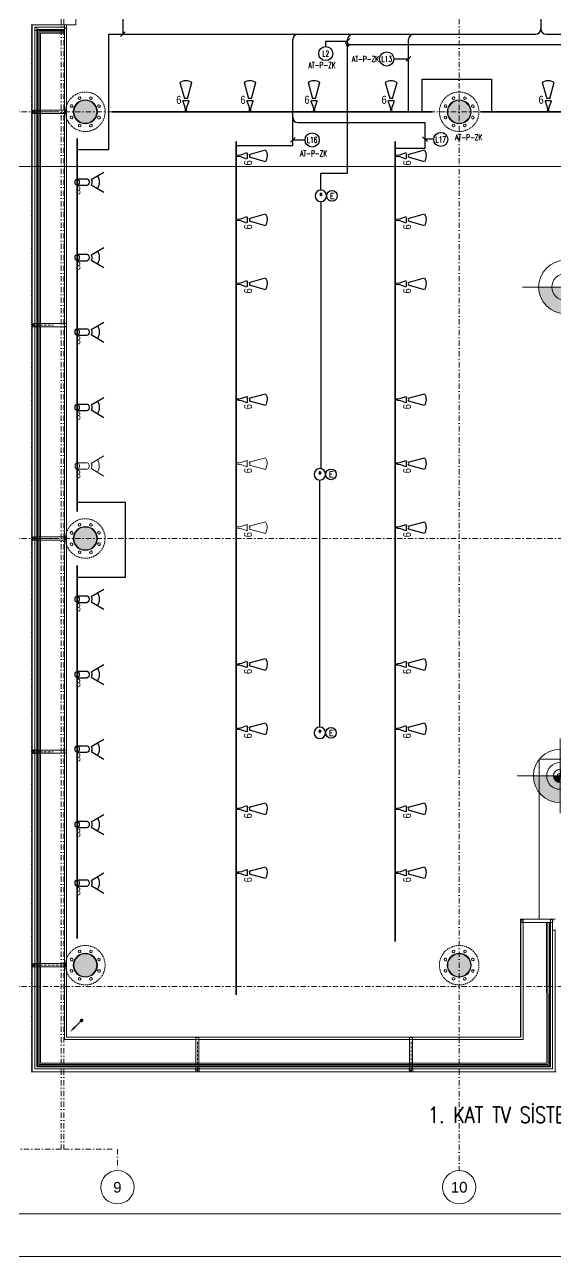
# Model space of a CAD drawing. Extents: x -9058 to 11890, y 0 to 7444.
# Drawn here: x 7622 to 8615, y 0 to 2309 of the extents above; entities that cross this region are included whole.
import ezdxf
from ezdxf.enums import TextEntityAlignment as Align

# ---------------------------------------------------------------- set-up
doc = ezdxf.new("R2010")
doc.units = 0
doc.header["$LTSCALE"] = 10
doc.header["$MEASUREMENT"] = 0
for name, pattern in [('DASHDOT', [1, 0.5, -0.25, 0, -0.25]), ('DOT2', [0.125, 0, -0.125]), ('HIDDEN', [0.375, 0.25, -0.125])]:
    doc.linetypes.add(name, pattern=pattern)
doc.layers.get('0').update_dxf_attribs({"color": 9, "lineweight": 9})
for name, color, linetype, lineweight in [('06D', 9, 'Continuous', 9), ('10', 9, 'Continuous', 9), ('12', 9, 'Continuous', 9), ('14', 9, 'Continuous', 9), ('20', 9, 'DOT2', 9), ('21', 9, 'Continuous', 9), ('21 @ 1 (1)', 9, 'Continuous', 9), ('21 @ 10 (1)', 9, 'Continuous', 9), ('21 @ 10 (2)', 9, 'Continuous', 9), ('21 @ 2 (1)', 9, 'Continuous', 9), ('21 @ 20', 9, 'Continuous', 9), ('21 @ 5 (1)', 9, 'Continuous', 9), ('21 @ 5 (2)', 9, 'Continuous', 9), ('24', 9, 'DASHDOT', 9), ('31', 9, 'Continuous', 9), ('33', 9, 'BATTING', 9), ('40A', 9, 'Continuous', 9), ('E-1x26W PL DOWNLIGHT ARMATÜR (GÖMME) (KİTLİ)', 7, 'Continuous', 30), ('E-ACİL AYDINLATMA KİTİ', 7, 'Continuous', 30), ('E-Aydınlatma', 4, 'Continuous', 30), ('E-KABLO', 7, 'Continuous', 30), ('E-LİNYE', 7, 'Continuous', 30), ('E-YAZI', 7, 'Continuous', 30), ('E-YUKARI ÇIKAN HAT', 7, 'Continuous', 30), ('E-YUKARIDAN GELEN HAT', 7, 'Continuous', 30)]:
    doc.layers.add(name, color=color, linetype=linetype, lineweight=lineweight)
doc.styles.add('$1$Arial', font='arial.ttf', dxfattribs={"height": 2.5})
doc.styles.add('Arial', font='arial.ttf', dxfattribs={"height": 2.5})
doc.styles.add('E-YAZI', font='txttw.shx')
doc.styles.add('MuuM_TEXT-STANDART', font='ARIALN.TTF')
doc.linetypes.add('BATTING', pattern='A,0.0001,-0.1,[134,ltypeshp.shx,S=0.1,R=0,X=-0.1,Y=0],-0.2,[134,ltypeshp.shx,S=0.1,R=180,X=0.1,Y=0],-0.1', length=0.4001)

# ---------------------------------------------------------------- blocks, each defined once
blk = doc.blocks.new('p-prs-kolon-02')
h = blk.add_hatch(color=255)
h.dxf.hatch_style = 1
edge = h.paths.add_edge_path()
edge.add_arc((0, 0), 22.5, 0, 360)
for radius in [22.5, 21.5]:
    blk.add_circle((0, 0), radius)
at = {"layer": '20', "linetype": 'HIDDEN'}
for points in [[(-12.5, 27.5), (-9.9, 28.1), (-8.1, 26.3), (-8.8, 23.8), (-11.3, 23.1), (-13.1, 25), (-12.5, 27.5)], [(10.6, 28.2), (12.9, 26.9), (12.9, 24.3), (10.6, 23), (8.4, 24.3), (8.4, 26.9), (10.6, 28.2)], [(-28.2, 10.6), (-26.9, 12.9), (-24.3, 12.9), (-23, 10.6), (-24.3, 8.4), (-26.9, 8.4), (-28.2, 10.6)], [(27.5, 12.5), (28.1, 9.9), (26.3, 8.1), (23.8, 8.8), (23.1, 11.3), (25, 13.1), (27.5, 12.5)], [(-27.5, -12.5), (-28.1, -9.9), (-26.3, -8.1), (-23.8, -8.8), (-23.1, -11.3), (-25, -13.1), (-27.5, -12.5)], [(-10.6, -28.2), (-12.9, -26.9), (-12.9, -24.3), (-10.6, -23), (-8.4, -24.3), (-8.4, -26.9), (-10.6, -28.2)], [(28.2, -10.6), (26.9, -12.9), (24.3, -12.9), (23, -10.6), (24.3, -8.4), (26.9, -8.4), (28.2, -10.6)], [(12.5, -27.5), (9.9, -28.1), (8.1, -26.3), (8.8, -23.8), (11.3, -23.1), (13.1, -25), (12.5, -27.5)]]:
    blk.add_lwpolyline(points, dxfattribs=at)
blk.add_circle((0, 0), 37, dxfattribs=at)
blk = doc.blocks.new('$0$0_aks')
at = {"linetype": 'Continuous'}
blk.add_circle((0, 0), 3.12, dxfattribs=at)
at = {"style": '$1$Arial'}
blk.add_attdef('AKS', text='', height=2.5, dxfattribs=at).set_placement((0, 0), align=Align.MIDDLE_CENTER)
blk = doc.blocks.new('0a_elevationtarget-p')
h = blk.add_hatch(color=256)
h.paths.add_polyline_path([(2.5, 0, 0.414214), (0, 2.5), (0, 0)])
h.paths.add_polyline_path([(0, 0), (-2.5, 0, 0.414214), (0, -2.5)])
blk.add_line((0, -3.5), (0, 3.5))
blk.add_lwpolyline([(16.6, 0), (-4, 0)])
blk.add_circle((0, 0), 2.5)
at = {"layer": '40A'}
blk.add_lwpolyline([(-2.5, 0), (2.5, 0)], dxfattribs=at)
at = {"style": 'Arial'}
blk.add_attdef('BITMISKOT', text='', height=2, dxfattribs=at).set_placement((4.5, 0), align=Align.BOTTOM_LEFT)
blk.add_attdef('KABAKOT', text='', height=2, dxfattribs=at).set_placement((4.5, -0.59), align=Align.TOP_LEFT)
blk = doc.blocks.new('*U652')
at = {"layer": '21 @ 1 (1)'}
ref = blk.add_blockref('0a_elevationtarget-p', (8623.9, 900.7), dxfattribs=at)
ref.add_attrib('BITMISKOT', 'BK +2.80', dxfattribs={"layer": '0', "height": 2, "style": 'Arial'}).set_placement((8628.4, 900.7), align=Align.BOTTOM_LEFT)
at = {"layer": '21 @ 10 (1)'}
ref = blk.add_blockref('0a_elevationtarget-p', (8623.9, 900.7), dxfattribs=dict(at, xscale=10, yscale=10, zscale=10))
ref.add_attrib('BITMISKOT', 'BK +2.80', dxfattribs={"layer": '0', "height": 20, "style": 'Arial'}).set_placement((8668.9, 900.7), align=Align.BOTTOM_LEFT)
at = {"layer": '21 @ 10 (2)'}
ref = blk.add_blockref('0a_elevationtarget-p', (8623.9, 900.7), dxfattribs=dict(at, xscale=10, yscale=10, zscale=10))
ref.add_attrib('BITMISKOT', 'BK +2.80', dxfattribs={"layer": '0', "height": 20, "style": 'Arial'}).set_placement((8668.9, 900.7), align=Align.BOTTOM_LEFT)
at = {"layer": '21 @ 2 (1)'}
ref = blk.add_blockref('0a_elevationtarget-p', (8623.9, 900.7), dxfattribs=dict(at, xscale=2, yscale=2, zscale=2))
ref.add_attrib('BITMISKOT', 'BK +2.80', dxfattribs={"layer": '0', "height": 4, "style": 'Arial'}).set_placement((8632.9, 900.7), align=Align.BOTTOM_LEFT)
at = {"layer": '21 @ 20'}
ref = blk.add_blockref('0a_elevationtarget-p', (8623.9, 900.7), dxfattribs=dict(at, xscale=20, yscale=20, zscale=20))
ref.add_attrib('BITMISKOT', 'BK +2.80', dxfattribs={"layer": '0', "height": 40, "style": 'Arial'}).set_placement((8713.9, 900.7), align=Align.BOTTOM_LEFT)
at = {"layer": '21 @ 5 (1)'}
ref = blk.add_blockref('0a_elevationtarget-p', (8623.9, 900.7), dxfattribs=dict(at, xscale=5, yscale=5, zscale=5))
ref.add_attrib('BITMISKOT', 'BK +2.80', dxfattribs={"layer": '0', "height": 10, "style": 'Arial'}).set_placement((8646.4, 900.7), align=Align.BOTTOM_LEFT)
at = {"layer": '21 @ 5 (2)'}
ref = blk.add_blockref('0a_elevationtarget-p', (8623.9, 900.7), dxfattribs=dict(at, xscale=5, yscale=5, zscale=5))
ref.add_attrib('BITMISKOT', 'BK +2.80', dxfattribs={"layer": '0', "height": 10, "style": 'Arial'}).set_placement((8646.4, 900.7), align=Align.BOTTOM_LEFT)
blk = doc.blocks.new('*U654')
at = {"layer": '21 @ 1 (1)'}
blk.add_blockref('0a_elevationtarget-p', (8633.7, 1817.3), dxfattribs=at).add_auto_attribs({'BITMISKOT': 'BK +0.10', 'KABAKOT': 'KK -%%p0.00'})
at = {"layer": '21 @ 10 (1)', "xscale": 10, "yscale": 10, "zscale": 10}
blk.add_blockref('0a_elevationtarget-p', (8633.7, 1817.3), dxfattribs=at).add_auto_attribs({'BITMISKOT': 'BK +0.10', 'KABAKOT': 'KK -%%p0.00'})
at = {"layer": '21 @ 10 (2)', "xscale": 10, "yscale": 10, "zscale": 10}
blk.add_blockref('0a_elevationtarget-p', (8633.7, 1817.3), dxfattribs=at).add_auto_attribs({'BITMISKOT': 'BK +0.10', 'KABAKOT': 'KK -%%p0.00'})
at = {"layer": '21 @ 2 (1)', "xscale": 2, "yscale": 2, "zscale": 2}
blk.add_blockref('0a_elevationtarget-p', (8633.7, 1817.3), dxfattribs=at).add_auto_attribs({'BITMISKOT': 'BK +0.10', 'KABAKOT': 'KK -%%p0.00'})
at = {"layer": '21 @ 20', "xscale": 20, "yscale": 20, "zscale": 20}
blk.add_blockref('0a_elevationtarget-p', (8633.7, 1817.3), dxfattribs=at).add_auto_attribs({'BITMISKOT': 'BK +0.10', 'KABAKOT': 'KK -%%p0.00'})
at = {"layer": '21 @ 5 (1)', "xscale": 5, "yscale": 5, "zscale": 5}
blk.add_blockref('0a_elevationtarget-p', (8652.6, 2180.6), dxfattribs=at).add_auto_attribs({'BITMISKOT': 'BK +0.10', 'KABAKOT': 'KK -%%p0.00'})
at = {"layer": '21 @ 5 (2)', "xscale": 5, "yscale": 5, "zscale": 5}
blk.add_blockref('0a_elevationtarget-p', (8652.6, 2180.6), dxfattribs=at).add_auto_attribs({'BITMISKOT': 'BK +0.10', 'KABAKOT': 'KK -%%p0.00'})
blk = doc.blocks.new('0_floodlight')
for p, q in [((4.2, 6), (22.5, 6)), ((29.9, 4.8), (54.2, 18.9)), ((4.2, -6), (6.1, -6)), ((6.1, -6), (22.5, -6)), ((29.9, -4.8), (54.2, -18.8))]:
    blk.add_line(p, q)
for centre, radius, start, end in [((24.3, 0), 7.37, 319.3342, 40.7067), ((22.5, 0), 22.9, 328.8621, 31.1788)]:
    blk.add_arc(centre, radius, start, end)
for centre, ratio, start_param, end_param in [((4.2, 0), 0.706745, 3.141591, 6.283185), ((22.5, 0), 0.675863, 0.004415, 3.146483)]:
    blk.add_ellipse(centre, major_axis=(0, -6), ratio=ratio, start_param=start_param, end_param=end_param)
at = {"extrusion": (0, 0, -1)}
blk.add_ellipse((4.2, 0), major_axis=(0, -6), ratio=0.706745, start_param=3.141591, end_param=6.283185, dxfattribs=at)
at = {"style": 'MuuM_TEXT-STANDART'}
blk.add_attdef('AYDINLATMA', (1.4, 11.2), '', height=15, dxfattribs=at)
blk = doc.blocks.new('0_spotlight')
for points in [[(-1.5, 0), (-1.6, -0.3), (-1.3, -4.5), (-1.4, -6), (-2.5, -10.6), (-6, -20), (-5.1, -20.8), (5.1, -20.8), (6, -20), (2.5, -10.6), (1.4, -6), (1.3, -4.5), (1.6, -0.3), (1.5, 0), (-1.5, 0)], [(-1.6, -0.5), (-1.6, -0.5)]]:
    blk.add_lwpolyline(points)
blk.add_lwpolyline([(2.7, -24.8, -0.312731), (-2.7, -24.7), (-11, -55, 0.279029), (11.2, -54.8), (2.7, -24.8, -0.312731)], format="xyb", close=True)
at = {"style": 'MuuM_TEXT-STANDART'}
blk.add_attdef('AYDINLATMA', (8.6, -15), '', height=15, dxfattribs=at)
blk = doc.blocks.new('E-1x26W PL DOWNLIGHT ARMATÜR (GÖMME) (KİTLİ)')
at = {"layer": 'E-1x26W PL DOWNLIGHT ARMATÜR (GÖMME) (KİTLİ)', "color": 4}
blk.add_ellipse((0, 0), major_axis=(-10.8, 0), ratio=1, start_param=3.1418, end_param=9.424985, dxfattribs=at)
at = {"layer": 'E-1x26W PL DOWNLIGHT ARMATÜR (GÖMME) (KİTLİ)', "color": 7, "style": 'E-YAZI', "width": 0.8}
blk.add_text('*', height=12.5, dxfattribs=at).set_placement((-3.1, -6.1))
blk = doc.blocks.new('100_ACİL AYDINLATMA KİTİ')
at = {"layer": 'E-ACİL AYDINLATMA KİTİ', "color": 3}
blk.add_circle((0, 0), 1.25, dxfattribs=at)
at = {"layer": 'E-ACİL AYDINLATMA KİTİ', "color": 3, "style": 'E-YAZI'}
blk.add_text('E', height=1.34, dxfattribs=at).set_placement((-0.45, -0.69))

msp = doc.modelspace()

# ---------------------------------------------------------------- hatches: boundary and pattern name
at = {"layer": '10'}
for points in [[(7640.46, 2144.27), (7640.01, 2144.27), (7640.01, 2146.79), (7640.46, 2146.79)], [(7640.46, 1744.27), (7640.01, 1744.27), (7640.01, 1746.79), (7640.46, 1746.79)], [(7640.46, 1346.79), (7640.01, 1346.79), (7640.01, 1344.27), (7640.46, 1344.27)], [(7640.46, 947.13), (7640.01, 947.13), (7640.01, 944.62), (7640.46, 944.62)], [(8609.84, 630.52), (8610.29, 630.52), (8610.29, 628.01), (8609.84, 628.01)], [(7640.46, 546.79), (7640.01, 546.79), (7640.01, 544.27), (7640.46, 544.27)], [(7946.41, 351.28), (7946.41, 350.82), (7943.9, 350.82), (7943.9, 351.28)], [(8346.41, 351.28), (8346.41, 350.82), (8343.9, 350.82), (8343.9, 351.28)]]:
    msp.add_hatch(color=256, dxfattribs=at).paths.add_polyline_path(points)

# ---------------------------------------------------------------- linework, layer by layer
at = {"layer": '06D'}
for points in [[(7640.47, 2142.87), (7640.47, 2304.37), (7695.86, 2304.37)], [(7644.26, 413.17), (7644.47, 2300.37), (7695.86, 2300.37)], [(7695.86, 2302.82), (7695.86, 406.67), (8554.59, 406.67), (8554.59, 625.92)], [(7699.86, 2149.95), (7699.86, 2309.12)], [(7699.86, 351.29), (7640.47, 351.29), (7640.47, 2148.87), (7695.86, 2148.87)], [(7644.47, 2148.87), (7695.86, 2148.87)], [(7699.86, 1778.93), (7699.86, 2148.87)], [(7644.47, 2142.87), (7695.86, 2142.87)], [(7699.86, 1305.52), (7699.86, 1778.93)], [(7644.47, 1748.87), (7695.86, 1748.87)], [(7644.47, 1742.87), (7695.86, 1742.87)], [(7644.47, 1348.87), (7695.86, 1348.87)], [(7644.47, 1342.87), (7695.86, 1342.87)], [(7644.47, 949.22), (7695.86, 949.22)], [(7644.47, 943.22), (7695.86, 943.22)], [(8965.06, 632.12), (8965.06, 932.12), (8585.06, 932.12), (8585.06, 632.12)], [(8609.64, 625.92), (8609.64, 351.29), (7640.47, 351.29), (7640.47, 409.17)], [(8609.83, 631.92), (8554.59, 631.92)], [(8605.83, 625.92), (8554.59, 625.92)], [(8609.83, 625.92), (8609.64, 625.92)], [(7644.47, 548.87), (7695.86, 548.87)], [(7644.47, 542.87), (7695.86, 542.87)], [(7940.73, 410.67), (7699.86, 410.67)], [(8167.2, 410.67), (7941.81, 410.67)], [(7941.81, 355.29), (7941.81, 406.67)], [(7947.81, 355.29), (7947.81, 406.67)], [(8521.61, 410.67), (8167.2, 410.67)], [(8341.81, 355.29), (8341.81, 406.67)], [(8347.81, 355.29), (8347.81, 406.67)]]:
    msp.add_lwpolyline(points, dxfattribs=at)
at = {"layer": '10', "linetype": 'Continuous'}
msp.add_line((7699.86, 2302.82), (7699.86, 410.67), dxfattribs=at)
at = {"layer": '10'}
msp.add_line((7700.06, 2302.62), (7700.06, 410.87), dxfattribs=at)
for points in [[(7637.81, 2146.48), (7635.26, 2146.48), (7635.26, 2155.93), (7635.26, 2308.92), (7695.06, 2308.92), (7695.06, 2309.12), (7635.06, 2309.12), (7635.06, 2155.93), (7635.06, 2146.28), (7637.81, 2146.28)], [(7640.67, 2304.17), (7644.27, 2304.17), (7644.27, 2298.57), (7640.67, 2298.57)], [(7696.06, 2308.92), (7699.66, 2308.92), (7699.66, 2303.02), (7696.06, 2303.02)], [(7640.67, 2148.67), (7644.27, 2148.67), (7644.27, 2143.07), (7640.67, 2143.07)], [(7640.67, 2148.67), (7644.27, 2148.67), (7644.27, 2143.07), (7640.67, 2143.07)], [(7696.06, 2148.67), (7699.66, 2148.67), (7699.66, 2143.07), (7696.06, 2143.07)], [(7696.06, 2148.67), (7699.66, 2148.67), (7699.66, 2143.07), (7696.06, 2143.07)], [(7637.81, 1746.48), (7635.26, 1746.48), (7635.26, 1755.93), (7635.26, 2144.66), (7637.81, 2144.66), (7637.81, 2144.86), (7635.06, 2144.86), (7635.06, 1755.93), (7635.06, 1746.28), (7637.81, 1746.28)], [(7640.46, 2144.27), (7640.01, 2144.27), (7640.01, 2146.79), (7640.46, 2146.79)], [(7637.81, 1347.13), (7635.26, 1347.13), (7635.26, 1292.93), (7635.26, 1744.66), (7637.81, 1744.66), (7637.81, 1744.86), (7635.06, 1744.86), (7635.06, 1292.93), (7635.06, 1346.93), (7637.81, 1346.93)], [(7640.46, 1744.27), (7640.01, 1744.27), (7640.01, 1746.79), (7640.46, 1746.79)], [(7640.67, 1748.67), (7644.27, 1748.67), (7644.27, 1743.07), (7640.67, 1743.07)], [(7696.06, 1748.67), (7699.66, 1748.67), (7699.66, 1743.07), (7696.06, 1743.07)], [(7637.81, 947.48), (7635.26, 947.48), (7635.26, 947.48), (7635.26, 1344.58), (7637.81, 1344.58), (7637.81, 1344.78), (7635.06, 1344.78), (7635.06, 947.28), (7635.06, 947.28), (7637.81, 947.28)], [(7640.46, 1346.79), (7640.01, 1346.79), (7640.01, 1344.27), (7640.46, 1344.27)], [(7640.67, 1348.67), (7644.27, 1348.67), (7644.27, 1343.07), (7640.67, 1343.07)], [(7696.06, 1348.67), (7699.66, 1348.67), (7699.66, 1343.07), (7696.06, 1343.07)], [(7640.46, 947.13), (7640.01, 947.13), (7640.01, 944.62), (7640.46, 944.62)], [(7640.67, 949.02), (7644.27, 949.02), (7644.27, 943.42), (7640.67, 943.42)], [(7696.06, 949.02), (7699.66, 949.02), (7699.66, 943.42), (7696.06, 943.42)], [(7637.81, 546.48), (7635.26, 546.48), (7635.26, 546.5), (7635.26, 944.92), (7637.81, 944.92), (7637.81, 945.12), (7635.06, 945.12), (7635.06, 546.5), (7635.06, 546.28), (7637.81, 546.28)], [(8554.39, 626.12), (8550.79, 626.12), (8550.79, 631.72), (8554.39, 631.72)], [(8609.63, 626.12), (8606.03, 626.12), (8606.03, 631.72), (8609.63, 631.72)], [(8609.84, 630.52), (8610.29, 630.52), (8610.29, 628.01), (8609.84, 628.01)], [(7640.46, 546.79), (7640.01, 546.79), (7640.01, 544.27), (7640.46, 544.27)], [(7640.67, 548.67), (7644.27, 548.67), (7644.27, 543.07), (7640.67, 543.07)], [(7696.06, 548.67), (7699.66, 548.67), (7699.66, 543.07), (7696.06, 543.07)], [(7942.01, 406.87), (7942.01, 410.47), (7947.61, 410.47), (7947.61, 406.87)], [(7942.01, 406.87), (7942.01, 410.47), (7947.61, 410.47), (7947.61, 406.87)], [(8342.01, 406.87), (8342.01, 410.47), (8347.61, 410.47), (8347.61, 406.87)], [(7944.2, 348.63), (7944.2, 346.07), (7944.2, 346.07), (7635.26, 346.07), (7635.26, 346.07), (7635.06, 346.07), (7635.06, 345.87), (7944.4, 345.87), (7944.4, 345.87), (7944.4, 348.63)], [(7942.01, 351.49), (7942.01, 355.09), (7947.61, 355.09), (7947.61, 351.49)], [(7942.01, 351.49), (7942.01, 355.09), (7947.61, 355.09), (7947.61, 351.49)], [(7946.41, 351.28), (7946.41, 350.82), (7943.9, 350.82), (7943.9, 351.28)], [(8344.2, 348.63), (8344.2, 346.07), (8334.75, 346.07), (7946.02, 346.07), (7946.02, 348.63), (7945.82, 348.63), (7945.82, 345.87), (8334.75, 345.87), (8344.4, 345.87), (8344.4, 348.63)], [(8342.01, 351.49), (8342.01, 355.09), (8347.61, 355.09), (8347.61, 351.49)], [(8346.41, 351.28), (8346.41, 350.82), (8343.9, 350.82), (8343.9, 351.28)]]:
    msp.add_lwpolyline(points, close=True, dxfattribs=at)
for points in [[(7640.47, 2304.37), (7644.47, 2304.37), (7644.47, 2298.37), (7640.47, 2298.37), (7640.47, 2304.37)], [(7695.86, 2309.12), (7699.86, 2309.12), (7699.86, 2302.82), (7695.86, 2302.82), (7695.86, 2309.12)], [(7636.23, 2148.46), (7639.9, 2148.46), (7639.9, 2142.6), (7636.23, 2142.6)], [(7636.23, 2142.6), (7639.9, 2142.6), (7639.9, 2148.46), (7636.23, 2148.46)], [(7642.3, 2142.6), (7640.36, 2142.6), (7640.36, 2149.15), (7638.46, 2149.15)], [(7638.46, 2142.6), (7640.36, 2142.6), (7640.36, 2149.15), (7642.3, 2149.15)], [(7640.47, 2148.87), (7644.47, 2148.87), (7644.47, 2142.87), (7640.47, 2142.87), (7640.47, 2148.87)], [(7640.47, 2148.87), (7644.47, 2148.87), (7644.47, 2142.87), (7640.47, 2142.87), (7640.47, 2148.87)], [(7695.86, 2148.87), (7699.86, 2148.87), (7699.86, 2142.87), (7695.86, 2142.87), (7695.86, 2148.87)], [(7695.86, 2148.87), (7699.86, 2148.87), (7699.86, 2142.87), (7695.86, 2142.87), (7695.86, 2148.87)], [(7636.23, 1748.46), (7639.9, 1748.46), (7639.9, 1742.6), (7636.23, 1742.6)], [(7636.23, 1742.6), (7639.9, 1742.6), (7639.9, 1748.46), (7636.23, 1748.46)], [(7642.3, 1742.6), (7640.36, 1742.6), (7640.36, 1749.15), (7638.46, 1749.15)], [(7638.46, 1742.6), (7640.36, 1742.6), (7640.36, 1749.15), (7642.3, 1749.15)], [(7640.47, 1748.87), (7644.47, 1748.87), (7644.47, 1742.87), (7640.47, 1742.87), (7640.47, 1748.87)], [(7695.86, 1748.87), (7699.86, 1748.87), (7699.86, 1742.87), (7695.86, 1742.87), (7695.86, 1748.87)], [(7636.23, 1342.6), (7639.9, 1342.6), (7639.9, 1348.46), (7636.23, 1348.46)], [(7636.23, 1348.46), (7639.9, 1348.46), (7639.9, 1342.6), (7636.23, 1342.6)], [(7642.3, 1342.6), (7640.36, 1342.6), (7640.36, 1349.15), (7638.46, 1349.15)], [(7638.46, 1342.6), (7640.36, 1342.6), (7640.36, 1349.15), (7642.3, 1349.15)], [(7640.47, 1348.87), (7644.47, 1348.87), (7644.47, 1342.87), (7640.47, 1342.87), (7640.47, 1348.87)], [(7695.86, 1348.87), (7699.86, 1348.87), (7699.86, 1342.87), (7695.86, 1342.87), (7695.86, 1348.87)], [(7636.23, 942.94), (7639.9, 942.94), (7639.9, 948.8), (7636.23, 948.8)], [(7636.23, 948.8), (7639.9, 948.8), (7639.9, 942.94), (7636.23, 942.94)], [(7642.3, 942.94), (7640.36, 942.94), (7640.36, 949.49), (7638.46, 949.49)], [(7638.46, 942.94), (7640.36, 942.94), (7640.36, 949.49), (7642.3, 949.49)], [(7640.47, 949.22), (7644.47, 949.22), (7644.47, 943.22), (7640.47, 943.22), (7640.47, 949.22)], [(7695.86, 949.22), (7699.86, 949.22), (7699.86, 943.22), (7695.86, 943.22), (7695.86, 949.22)], [(8615.06, 632.12), (8550.06, 632.12), (8550.06, 410.87)], [(8550.26, 410.67), (8550.26, 631.92), (8615.06, 631.92)], [(8554.59, 625.92), (8550.59, 625.92), (8550.59, 631.92), (8554.59, 631.92), (8554.59, 625.92)], [(8609.83, 625.92), (8605.83, 625.92), (8605.83, 631.92), (8609.83, 631.92), (8609.83, 625.92)], [(8574.47, 346.07), (8614.86, 346.07), (8614.86, 364.77), (8614.86, 611.35), (8609.64, 611.35), (8609.64, 611.55), (8615.06, 611.55), (8615.06, 364.77), (8615.06, 345.87), (8574.27, 345.87)], [(7675.65, 346.07), (7635.26, 346.07), (7635.26, 364.77), (7635.26, 544.85), (7637.81, 544.85), (7637.81, 545.05), (7635.06, 545.05), (7635.06, 364.77), (7635.06, 345.87), (7675.85, 345.87)], [(7636.23, 542.6), (7639.9, 542.6), (7639.9, 548.46), (7636.23, 548.46)], [(7636.23, 548.46), (7639.9, 548.46), (7639.9, 542.6), (7636.23, 542.6)], [(7642.3, 542.6), (7640.36, 542.6), (7640.36, 549.15), (7638.46, 549.15)], [(7638.46, 542.6), (7640.36, 542.6), (7640.36, 549.15), (7642.3, 549.15)], [(7640.47, 548.87), (7644.47, 548.87), (7644.47, 542.87), (7640.47, 542.87), (7640.47, 548.87)], [(7695.86, 548.87), (7699.86, 548.87), (7699.86, 542.87), (7695.86, 542.87), (7695.86, 548.87)], [(8550.26, 410.67), (7699.86, 410.67)], [(7700.06, 410.87), (8550.06, 410.87)], [(7941.81, 406.67), (7941.81, 410.67), (7947.81, 410.67), (7947.81, 406.67), (7941.81, 406.67)], [(7941.81, 406.67), (7941.81, 410.67), (7947.81, 410.67), (7947.81, 406.67), (7941.81, 406.67)], [(8341.81, 406.67), (8341.81, 410.67), (8347.81, 410.67), (8347.81, 406.67), (8341.81, 406.67)], [(7948.08, 353.11), (7948.08, 351.18), (7941.53, 351.18), (7941.53, 349.27)], [(7948.08, 349.27), (7948.08, 351.18), (7941.53, 351.18), (7941.53, 353.11)], [(7941.81, 351.29), (7941.81, 355.29), (7947.81, 355.29), (7947.81, 351.29), (7941.81, 351.29)], [(7941.81, 351.29), (7941.81, 355.29), (7947.81, 355.29), (7947.81, 351.29), (7941.81, 351.29)], [(7942.22, 347.05), (7942.22, 350.71), (7948.08, 350.71), (7948.08, 347.05)], [(7948.08, 347.05), (7948.08, 350.71), (7942.22, 350.71), (7942.22, 347.05)], [(8348.08, 353.11), (8348.08, 351.18), (8341.53, 351.18), (8341.53, 349.27)], [(8348.08, 349.27), (8348.08, 351.18), (8341.53, 351.18), (8341.53, 353.11)], [(8341.81, 351.29), (8341.81, 355.29), (8347.81, 355.29), (8347.81, 351.29), (8341.81, 351.29)], [(8342.22, 347.05), (8342.22, 350.71), (8348.08, 350.71), (8348.08, 347.05)], [(8348.08, 347.05), (8348.08, 350.71), (8342.22, 350.71), (8342.22, 347.05)], [(8574.47, 346.07), (8534.2, 346.07), (8346.02, 346.07), (8346.02, 348.63), (8345.82, 348.63), (8345.82, 345.87), (8534.2, 345.87), (8574.67, 345.87)]]:
    msp.add_lwpolyline(points, dxfattribs=at)
at = {"layer": '12'}
for points in [[(7947.87, 355.29), (7644.32, 355.29), (7644.32, 2300.37), (7695.12, 2300.37)], [(7947.87, 357.29), (7646.32, 357.29), (7646.32, 2298.37), (7695.12, 2298.37)], [(8603.83, 625.92), (8603.86, 357.29), (7947.81, 357.29), (7947.81, 357.29)], [(8605.83, 625.92), (8605.86, 355.29), (7947.81, 355.29)]]:
    msp.add_lwpolyline(points, dxfattribs=at)
at = {"layer": '14'}
for points in [[(7717.06, 2565.87), (7717.06, 2309.12), (7695.06, 2309.12), (7695.06, 2311.12)], [(7947.87, 362.29), (7651.32, 362.29), (7651.32, 2293.37), (7695.12, 2293.37)], [(8605.83, 625.92), (8605.86, 355.29), (7947.81, 355.29), (7947.81, 406.67)], [(8598.83, 625.92), (8598.86, 362.29), (7947.81, 362.29)], [(7947.81, 355.29), (7644.26, 355.29), (7644.26, 413.17)]]:
    msp.add_lwpolyline(points, dxfattribs=at)
at = {"layer": '20', "linetype": 'HIDDEN', "ltscale": 2}
for p, q in [((7945.06, 402.17), (7945.06, 346.29)), ((8345.06, 402.17), (8345.06, 346.09))]:
    msp.add_line(p, q, dxfattribs=at)
at = {"layer": '20'}
for points in [[(7944.4, 345.87), (7635.06, 345.87), (7635.06, 2309.12), (7675.06, 2309.12)], [(8615.06, 617.39), (8615.06, 345.87), (7945.82, 345.87)]]:
    msp.add_lwpolyline(points, dxfattribs=at)
at = {"layer": '20', "ltscale": 3}
msp.add_lwpolyline([(8615.06, 605.62), (8615.06, 345.87), (7635.06, 345.87), (7635.06, 2308.92), (7675.06, 2308.92)], dxfattribs=at)
at = {"layer": '20', "linetype": 'HIDDEN', "ltscale": 2}
for points in [[(7635.06, 2145.87), (7675.06, 2145.87)], [(7635.06, 1745.87), (7675.06, 1745.87)], [(7635.06, 1345.87), (7675.06, 1345.87)], [(7635.06, 945.87), (7675.06, 945.87)], [(7635.06, 545.87), (7698.88, 545.87)]]:
    msp.add_lwpolyline(points, dxfattribs=at)
at = {"layer": '21'}
msp.add_lwpolyline([(7264.7, 2043.03), (10283.45, 2043.03)], dxfattribs=at)
at = {"layer": '24', "ltscale": 2}
for points in [[(7590.06, 4008.37), (7590.06, 3968.37), (7690.06, 3968.37), (7690.06, 200.84)], [(7795.06, 4008.37), (7795.06, 3968.37), (7695.06, 3968.37), (7695.06, 200.84)], [(8435.06, 4008.37), (8435.06, 4008.37), (8435.06, 160.84)], [(7012.53, 2145.87), (10535.06, 2145.87)], [(7012.53, 1345.87), (10535.06, 1345.87)], [(7012.53, 505.87), (10535.06, 505.87)], [(7690.06, 200.84), (7590.06, 200.84), (7590.06, 160.84)], [(7695.06, 200.84), (7795.06, 200.84), (7795.06, 160.84)]]:
    msp.add_lwpolyline(points, dxfattribs=at)
at = {"layer": '33', "ltscale": 0.25}
for points in [[(7947.87, 359.79), (7648.82, 359.79), (7648.82, 2295.87), (7695.12, 2295.87)], [(8601.33, 625.92), (8601.36, 359.79), (7947.81, 359.79)], [(7691.36, 402.17), (7690.06, 402.17)]]:
    msp.add_lwpolyline(points, dxfattribs=at)
at = {"layer": '40A'}
for points in [[(11890, 4205), (5945, 4205), (5945, 0), (11890, 0)], [(11350.06, 80), (6025, 80), (6025, 4125), (11350.06, 4125)]]:
    msp.add_lwpolyline(points, close=True, dxfattribs=at)
at = {"layer": 'E-Aydınlatma', "const_width": 3}
for points in [[(7785.06, 2145.87), (8385.06, 2145.87)], [(8475.06, 2145.87), (9075.06, 2145.87)], [(7719.8, 1395.87), (7719.8, 2095.87)], [(8017.42, 490.23), (8017.43, 2090.23)], [(8315.05, 590.23), (8315.06, 2090.23)], [(7719.8, 595.87), (7719.8, 1295.87)]]:
    msp.add_lwpolyline(points, dxfattribs=at)
at = {"layer": 'E-KABLO', "color": 6}
for p, q in [((8588.02, 2945.87), (8588.02, 2301.19)), ((7779.13, 2291.19), (8151.28, 2291.19)), ((7779.13, 2075.1), (7779.13, 2291.19)), ((8133.38, 2291.19), (8578.02, 2291.19)), ((8598.02, 2291.19), (9241.74, 2291.19)), ((8123.38, 2135.49), (8123.38, 2281.19)), ((8340.19, 2145.87), (8340.19, 2281.19)), ((8365.55, 2145.87), (8365.55, 2206.99)), ((8365.55, 2206.99), (8495.66, 2206.99)), ((8495.66, 2206.99), (8495.66, 2145.87)), ((8123.38, 2082.89), (8123.38, 2136.8)), ((8133.38, 2125.49), (8371.01, 2125.49)), ((8371.01, 2125.49), (8371.01, 2077.02)), ((8017.43, 2082.89), (8123.38, 2082.89)), ((7719.8, 2075.1), (7779.13, 2075.1)), ((8371.01, 2077.02), (8315.06, 2077.02))]:
    msp.add_line(p, q, dxfattribs=at)
at = {"layer": 'E-KABLO', "color": 5}
for p, q in [((8226, 2030.87), (8226, 2281.17)), ((9355.41, 2271.2), (8226, 2271.2)), ((8175.95, 1999.02), (8175.95, 2030.87)), ((8175.95, 2030.87), (8226, 2030.87)), ((8175.95, 1977.34), (8175.95, 1477.66)), ((8174.03, 992.42), (8174.03, 1455.87))]:
    msp.add_line(p, q, dxfattribs=at)
at = {"layer": 'E-KABLO'}
for p, q in [((7810.27, 1413.64), (7719.8, 1413.64)), ((7810.27, 1273.64), (7810.27, 1413.64)), ((7719.8, 1273.64), (7810.27, 1273.64))]:
    msp.add_line(p, q, dxfattribs=at)
at = {"layer": 'E-KABLO', "color": 6}
for centre, start, end in [((8133.38, 2281.19), 90, 180), ((8350.19, 2281.19), 90, 180), ((8578.02, 2301.19), 270, 0), ((8598.02, 2301.19), 180, 270), ((8133.38, 2135.49), 180, 270)]:
    msp.add_arc(centre, 10, start, end, dxfattribs=at)
at = {"layer": 'E-KABLO', "color": 5}
msp.add_arc((8236, 2281.19), 10, 90, 180, dxfattribs=at)
at = {"layer": 'E-LİNYE', "color": 7, "linetype": 'Continuous'}
for p, q in [((7805.14, 2324.81), (7805.14, 2291.19)), ((7800.72, 2286.77), (7809.56, 2295.61)), ((8185.22, 2278.57), (8226, 2278.57)), ((8185.22, 2268.25), (8185.22, 2278.57)), ((8221.58, 2274.15), (8230.42, 2282.99)), ((8312.67, 2244.92), (8340.19, 2244.92)), ((8335.77, 2240.5), (8344.61, 2249.34)), ((8118.96, 2088.7), (8127.8, 2097.54)), ((8123.38, 2093.12), (8146.5, 2093.12)), ((8375.43, 2089.87), (8366.59, 2098.71)), ((8387.33, 2094.29), (8371.01, 2094.29))]:
    msp.add_line(p, q, dxfattribs=at)
for centre in [(8185.22, 2254.99), (8299.41, 2244.92), (8159.77, 2093.04), (8400.59, 2093.97)]:
    msp.add_circle(centre, 13.26, dxfattribs=at)
at = {"layer": 'E-YUKARI ÇIKAN HAT', "color": 4, "linetype": 'Continuous', "const_width": 3.38}
msp.add_lwpolyline([(8228.16, 2271.2, -1), (8224.78, 2271.2, -1)], format="xyb", close=True, dxfattribs=at)
at = {"layer": 'E-YUKARIDAN GELEN HAT', "color": 3, "linetype": 'Continuous'}
msp.add_line((7715.7, 429.95), (7728.07, 442.3), dxfattribs=at)
at = {"layer": 'E-YUKARIDAN GELEN HAT', "color": 4, "linetype": 'Continuous', "const_width": 3.38}
msp.add_lwpolyline([(7726.38, 442.3, 1), (7729.75, 442.3, 1)], format="xyb", close=True, dxfattribs=at)
at = {"layer": 'E-YUKARIDAN GELEN HAT', "color": 3, "linetype": 'Continuous'}
msp.add_solid([(7717.29, 428.36), (7714.11, 431.54), (7706.15, 420.4)], dxfattribs=at)

# ---------------------------------------------------------------- block references
at = {"layer": '10'}
for p in [(7735.06, 2145.87), (8435.06, 2145.87), (7735.06, 1345.87), (7735.06, 545.87), (8435.06, 545.87)]:
    msp.add_blockref('p-prs-kolon-02', p, dxfattribs=at)
at = {"layer": '21', "color": 6}
for name in ['*U654', '*U652']:
    msp.add_blockref(name, (0, 0), dxfattribs=at)
at = {"layer": '24'}
ref = msp.add_blockref('$0$0_aks', (7795.06, 129.59), dxfattribs=dict(at, xscale=10, yscale=10, zscale=10))
ref.add_attrib('AKS', '9', dxfattribs={"layer": '0', "height": 20, "style": '$1$Arial'}).set_placement((7795.06, 129.59), align=Align.MIDDLE_CENTER)
ref = msp.add_blockref('$0$0_aks', (8435.06, 129.59), dxfattribs=dict(at, xscale=10, yscale=10, zscale=10))
ref.add_attrib('AKS', '10', dxfattribs={"layer": '0', "height": 20, "style": '$1$Arial'}).set_placement((8435.06, 129.59), align=Align.MIDDLE_CENTER)
at = {"layer": '31'}
ref = msp.add_blockref('0_spotlight', (7923.41, 2145.87), dxfattribs=dict(at, rotation=180))
ref.add_attrib('AYDINLATMA', '  6', (7895.8, 2160.87), dxfattribs={"layer": '0', "height": 15, "style": 'MuuM_TEXT-STANDART'})
ref = msp.add_blockref('0_spotlight', (8043.41, 2145.87), dxfattribs=dict(at, rotation=180))
ref.add_attrib('AYDINLATMA', '  6', (8015.8, 2160.87), dxfattribs={"layer": '0', "height": 15, "style": 'MuuM_TEXT-STANDART'})
ref = msp.add_blockref('0_spotlight', (8163.41, 2145.87), dxfattribs=dict(at, rotation=180))
ref.add_attrib('AYDINLATMA', '  6', (8135.8, 2160.87), dxfattribs={"layer": '0', "height": 15, "style": 'MuuM_TEXT-STANDART'})
ref = msp.add_blockref('0_spotlight', (8601.76, 2145.87), dxfattribs=dict(at, rotation=180))
ref.add_attrib('AYDINLATMA', '  6', (8574.15, 2160.87), dxfattribs={"layer": '0', "height": 15, "style": 'MuuM_TEXT-STANDART'})
ref = msp.add_blockref('0_floodlight', (7715.82, 1481.87), dxfattribs=dict(at, xscale=-1, rotation=180))
ref.add_attrib('AYDINLATMA', '3', (7717.21, 1458.89), dxfattribs={"layer": '0', "height": 15, "rotation": 360, "style": 'MuuM_TEXT-STANDART'})
ref = msp.add_blockref('0_spotlight', (8017.42, 1486.25), dxfattribs=dict(at, xscale=-1, rotation=90))
ref.add_attrib('AYDINLATMA', '  6', (8047.23, 1458.64), dxfattribs={"layer": '0', "height": 15, "rotation": 90, "style": 'MuuM_TEXT-STANDART'})
ref = msp.add_blockref('0_spotlight', (8017.42, 1366.25), dxfattribs=dict(at, xscale=-1, rotation=90))
ref.add_attrib('AYDINLATMA', '  6', (8047.23, 1338.64), dxfattribs={"layer": '0', "height": 15, "rotation": 90, "style": 'MuuM_TEXT-STANDART'})
at = {"layer": 'E-1x26W PL DOWNLIGHT ARMATÜR (GÖMME) (KİTLİ)', "color": 6}
for p in [(8175.95, 1988.18), (8174.07, 1466.13), (8174.07, 981.58)]:
    msp.add_blockref('E-1x26W PL DOWNLIGHT ARMATÜR (GÖMME) (KİTLİ)', p, dxfattribs=at)
at = {"layer": 'E-ACİL AYDINLATMA KİTİ', "xscale": 8, "yscale": 8, "zscale": 8}
for p in [(8196.8, 1988.18), (8194.92, 1466.13), (8194.92, 981.58)]:
    msp.add_blockref('100_ACİL AYDINLATMA KİTİ', p, dxfattribs=at)
at = {"layer": 'E-Aydınlatma'}
ref = msp.add_blockref('0_spotlight', (7923.41, 2145.87), dxfattribs=dict(at, rotation=180))
ref.add_attrib('AYDINLATMA', '  6', (7895.8, 2160.87), dxfattribs={"layer": '0', "height": 15, "style": 'MuuM_TEXT-STANDART'})
ref = msp.add_blockref('0_spotlight', (8043.41, 2145.87), dxfattribs=dict(at, rotation=180))
ref.add_attrib('AYDINLATMA', '  6', (8015.8, 2160.87), dxfattribs={"layer": '0', "height": 15, "style": 'MuuM_TEXT-STANDART'})
ref = msp.add_blockref('0_spotlight', (8163.41, 2145.87), dxfattribs=dict(at, rotation=180))
ref.add_attrib('AYDINLATMA', '  6', (8135.8, 2160.87), dxfattribs={"layer": '0', "height": 15, "style": 'MuuM_TEXT-STANDART'})
ref = msp.add_blockref('0_spotlight', (8307.73, 2145.87), dxfattribs=dict(at, rotation=180))
ref.add_attrib('AYDINLATMA', '  6', (8280.12, 2160.87), dxfattribs={"layer": '0', "height": 15, "style": 'MuuM_TEXT-STANDART'})
ref = msp.add_blockref('0_spotlight', (8601.76, 2145.87), dxfattribs=dict(at, rotation=180))
ref.add_attrib('AYDINLATMA', '  6', (8574.15, 2160.87), dxfattribs={"layer": '0', "height": 15, "style": 'MuuM_TEXT-STANDART'})
ref = msp.add_blockref('0_spotlight', (8017.42, 2063.31), dxfattribs=dict(at, xscale=-1, rotation=90))
ref.add_attrib('AYDINLATMA', '  6', (8047.23, 2035.7), dxfattribs={"layer": '0', "height": 15, "rotation": 90, "style": 'MuuM_TEXT-STANDART'})
ref = msp.add_blockref('0_spotlight', (8315.05, 2063.31), dxfattribs=dict(at, xscale=-1, rotation=90))
ref.add_attrib('AYDINLATMA', '  6', (8344.86, 2035.7), dxfattribs={"layer": '0', "height": 15, "rotation": 90, "style": 'MuuM_TEXT-STANDART'})
ref = msp.add_blockref('0_floodlight', (7715.82, 2014.03), dxfattribs=dict(at, xscale=-1, rotation=180))
ref.add_attrib('AYDINLATMA', '3', (7717.21, 1991.05), dxfattribs={"layer": '0', "height": 15, "rotation": 360, "style": 'MuuM_TEXT-STANDART'})
ref = msp.add_blockref('0_spotlight', (8017.42, 1943.31), dxfattribs=dict(at, xscale=-1, rotation=90))
ref.add_attrib('AYDINLATMA', '  6', (8047.23, 1915.7), dxfattribs={"layer": '0', "height": 15, "rotation": 90, "style": 'MuuM_TEXT-STANDART'})
ref = msp.add_blockref('0_spotlight', (8315.05, 1943.31), dxfattribs=dict(at, xscale=-1, rotation=90))
ref.add_attrib('AYDINLATMA', '  6', (8344.86, 1915.7), dxfattribs={"layer": '0', "height": 15, "rotation": 90, "style": 'MuuM_TEXT-STANDART'})
ref = msp.add_blockref('0_floodlight', (7715.82, 1872.75), dxfattribs=dict(at, xscale=-1, rotation=180))
ref.add_attrib('AYDINLATMA', '3', (7717.21, 1849.77), dxfattribs={"layer": '0', "height": 15, "rotation": 360, "style": 'MuuM_TEXT-STANDART'})
ref = msp.add_blockref('0_spotlight', (8017.42, 1823.31), dxfattribs=dict(at, xscale=-1, rotation=90))
ref.add_attrib('AYDINLATMA', '  6', (8047.23, 1795.7), dxfattribs={"layer": '0', "height": 15, "rotation": 90, "style": 'MuuM_TEXT-STANDART'})
ref = msp.add_blockref('0_spotlight', (8315.05, 1823.31), dxfattribs=dict(at, xscale=-1, rotation=90))
ref.add_attrib('AYDINLATMA', '  6', (8344.86, 1795.7), dxfattribs={"layer": '0', "height": 15, "rotation": 90, "style": 'MuuM_TEXT-STANDART'})
ref = msp.add_blockref('0_floodlight', (7715.82, 1732.91), dxfattribs=dict(at, xscale=-1, rotation=180))
ref.add_attrib('AYDINLATMA', '3', (7717.21, 1709.93), dxfattribs={"layer": '0', "height": 15, "rotation": 360, "style": 'MuuM_TEXT-STANDART'})
ref = msp.add_blockref('0_spotlight', (8017.42, 1606.25), dxfattribs=dict(at, xscale=-1, rotation=90))
ref.add_attrib('AYDINLATMA', '  6', (8047.23, 1578.64), dxfattribs={"layer": '0', "height": 15, "rotation": 90, "style": 'MuuM_TEXT-STANDART'})
ref = msp.add_blockref('0_spotlight', (8315.05, 1606.25), dxfattribs=dict(at, xscale=-1, rotation=90))
ref.add_attrib('AYDINLATMA', '  6', (8344.86, 1578.64), dxfattribs={"layer": '0', "height": 15, "rotation": 90, "style": 'MuuM_TEXT-STANDART'})
ref = msp.add_blockref('0_floodlight', (7715.82, 1591.63), dxfattribs=dict(at, xscale=-1, rotation=180))
ref.add_attrib('AYDINLATMA', '3', (7717.21, 1568.65), dxfattribs={"layer": '0', "height": 15, "rotation": 360, "style": 'MuuM_TEXT-STANDART'})
ref = msp.add_blockref('0_spotlight', (8315.05, 1486.25), dxfattribs=dict(at, xscale=-1, rotation=90))
ref.add_attrib('AYDINLATMA', '  6', (8344.86, 1458.64), dxfattribs={"layer": '0', "height": 15, "rotation": 90, "style": 'MuuM_TEXT-STANDART'})
ref = msp.add_blockref('0_spotlight', (8315.05, 1366.25), dxfattribs=dict(at, xscale=-1, rotation=90))
ref.add_attrib('AYDINLATMA', '  6', (8344.86, 1338.64), dxfattribs={"layer": '0', "height": 15, "rotation": 90, "style": 'MuuM_TEXT-STANDART'})
ref = msp.add_blockref('0_floodlight', (7715.82, 1232.16), dxfattribs=dict(at, xscale=-1, rotation=180))
ref.add_attrib('AYDINLATMA', '3', (7717.21, 1209.18), dxfattribs={"layer": '0', "height": 15, "rotation": 360, "style": 'MuuM_TEXT-STANDART'})
ref = msp.add_blockref('0_floodlight', (7715.82, 1090.88), dxfattribs=dict(at, xscale=-1, rotation=180))
ref.add_attrib('AYDINLATMA', '3', (7717.21, 1067.9), dxfattribs={"layer": '0', "height": 15, "rotation": 360, "style": 'MuuM_TEXT-STANDART'})
ref = msp.add_blockref('0_spotlight', (8017.43, 1109.84), dxfattribs=dict(at, xscale=-1, rotation=90))
ref.add_attrib('AYDINLATMA', '  6', (8047.24, 1082.23), dxfattribs={"layer": '0', "height": 15, "rotation": 90, "style": 'MuuM_TEXT-STANDART'})
ref = msp.add_blockref('0_spotlight', (8315.06, 1109.84), dxfattribs=dict(at, xscale=-1, rotation=90))
ref.add_attrib('AYDINLATMA', '  6', (8344.87, 1082.23), dxfattribs={"layer": '0', "height": 15, "rotation": 90, "style": 'MuuM_TEXT-STANDART'})
ref = msp.add_blockref('0_spotlight', (8017.42, 989.16), dxfattribs=dict(at, xscale=-1, rotation=90))
ref.add_attrib('AYDINLATMA', '  6', (8047.23, 961.55), dxfattribs={"layer": '0', "height": 15, "rotation": 90, "style": 'MuuM_TEXT-STANDART'})
ref = msp.add_blockref('0_spotlight', (8315.05, 989.16), dxfattribs=dict(at, xscale=-1, rotation=90))
ref.add_attrib('AYDINLATMA', '  6', (8344.86, 961.55), dxfattribs={"layer": '0', "height": 15, "rotation": 90, "style": 'MuuM_TEXT-STANDART'})
ref = msp.add_blockref('0_floodlight', (7715.82, 951.04), dxfattribs=dict(at, xscale=-1, rotation=180))
ref.add_attrib('AYDINLATMA', '3', (7717.21, 928.06), dxfattribs={"layer": '0', "height": 15, "rotation": 360, "style": 'MuuM_TEXT-STANDART'})
ref = msp.add_blockref('0_spotlight', (8017.42, 839.16), dxfattribs=dict(at, xscale=-1, rotation=90))
ref.add_attrib('AYDINLATMA', '  6', (8047.23, 811.55), dxfattribs={"layer": '0', "height": 15, "rotation": 90, "style": 'MuuM_TEXT-STANDART'})
ref = msp.add_blockref('0_spotlight', (8315.05, 839.16), dxfattribs=dict(at, xscale=-1, rotation=90))
ref.add_attrib('AYDINLATMA', '  6', (8344.86, 811.55), dxfattribs={"layer": '0', "height": 15, "rotation": 90, "style": 'MuuM_TEXT-STANDART'})
ref = msp.add_blockref('0_floodlight', (7715.82, 809.76), dxfattribs=dict(at, xscale=-1, rotation=180))
ref.add_attrib('AYDINLATMA', '3', (7717.21, 786.78), dxfattribs={"layer": '0', "height": 15, "rotation": 360, "style": 'MuuM_TEXT-STANDART'})
ref = msp.add_blockref('0_floodlight', (7715.82, 700), dxfattribs=dict(at, xscale=-1, rotation=180))
ref.add_attrib('AYDINLATMA', '3', (7717.21, 677.02), dxfattribs={"layer": '0', "height": 15, "rotation": 360, "style": 'MuuM_TEXT-STANDART'})
ref = msp.add_blockref('0_spotlight', (8017.42, 719.36), dxfattribs=dict(at, xscale=-1, rotation=90))
ref.add_attrib('AYDINLATMA', '  6', (8047.23, 691.75), dxfattribs={"layer": '0', "height": 15, "rotation": 90, "style": 'MuuM_TEXT-STANDART'})
ref = msp.add_blockref('0_spotlight', (8315.05, 719.36), dxfattribs=dict(at, xscale=-1, rotation=90))
ref.add_attrib('AYDINLATMA', '  6', (8344.86, 691.75), dxfattribs={"layer": '0', "height": 15, "rotation": 90, "style": 'MuuM_TEXT-STANDART'})

# ---------------------------------------------------------------- texts
at = {"layer": 'E-LİNYE', "color": 3, "linetype": 'Continuous', "style": 'E-YAZI', "width": 0.6}
for s, p in [('L2', (8185.22, 2254.99)), ('L13', (8299.41, 2244.92)), ('L16', (8159.77, 2093.04)), ('L17', (8400.59, 2093.97))]:
    msp.add_text(s, height=10.938, dxfattribs=at).set_placement(p, align=Align.MIDDLE_CENTER)
for p in [(8234.19, 2239.28), (8152.98, 2227.91), (8427.46, 2092.47), (8137.04, 2062.33)]:
    msp.add_text('AT-P-ZK', height=10.938, dxfattribs=at).set_placement(p)
at = {"layer": 'E-YAZI', "color": 4, "style": 'E-YAZI', "width": 0.8}
msp.add_text('1. KAT TV SİSTEMİ TESİSAT PLANI 1/50', height=30, dxfattribs=at).set_placement((8376.58, 250.27))

doc.saveas('drawing.dxf')
